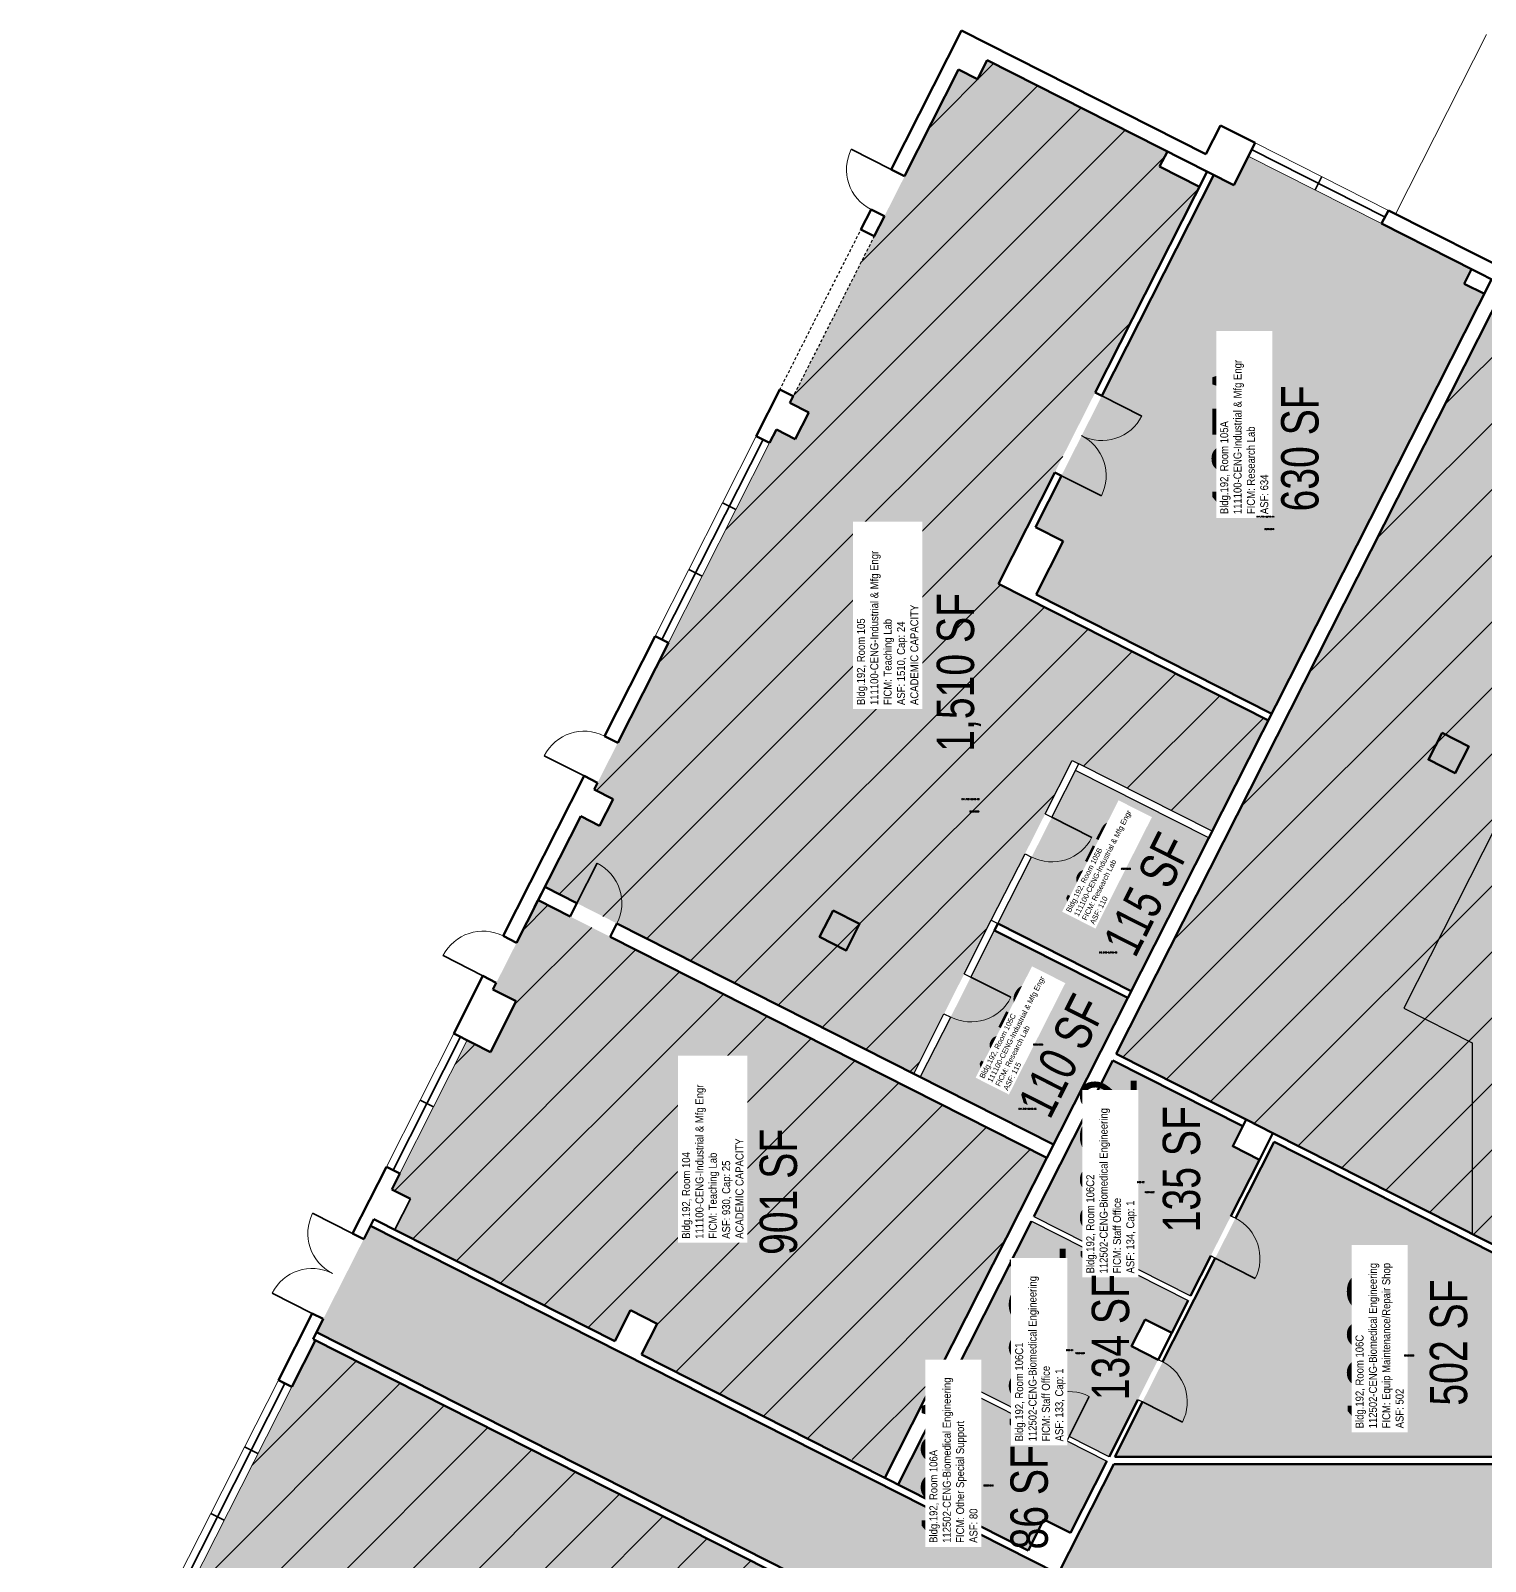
# Model space of a CAD drawing. Header units: inches. Extents: x -2539 to 2829, y -872 to 1370.
# Drawn here: x -2399 to -1231, y 141 to 1370 of the extents above; entities that cross this region are included whole.
import ezdxf
from ezdxf.enums import TextEntityAlignment as Align

# ---------------------------------------------------------------- set-up
doc = ezdxf.new("R2010")
doc.units = ezdxf.units.IN
doc.header["$LTSCALE"] = 10
doc.header["$MEASUREMENT"] = 0
doc.linetypes.add('DGN Style 2', pattern=[0.389297, 0.233578, -0.155719])
for name, color, linetype in [('A-DOOR', 2, 'CONTINUOUS'), ('A-FLOR', 3, 'CONTINUOUS'), ('A-GLAZ', 1, 'CONTINUOUS'), ('A-GLAZ-SILL', 2, 'CONTINUOUS'), ('A-IDEN-CNUM', 7, 'CONTINUOUS'), ('A-IDEN-RNUM', 7, 'CONTINUOUS'), ('A-IDEN-SNUM', 4, 'CONTINUOUS'), ('A-IDEN-VNUM', 4, 'CONTINUOUS'), ('A-WALL', 3, 'CONTINUOUS'), ('AREA-TEXT', 3, 'CONTINUOUS'), ('Rooms-Capacity', 4, 'CONTINUOUS'), ('Rooms-Category-Color', 7, 'CONTINUOUS'), ('Rooms-College-Color', 7, 'CONTINUOUS'), ('Rooms-Department-Color', 7, 'CONTINUOUS'), ('Rooms-Division-Color', 7, 'CONTINUOUS'), ('Rooms-Information', 7, 'CONTINUOUS')]:
    doc.layers.add(name, color=color, linetype=linetype)
doc.styles.add('AREA', font='arial.ttf', dxfattribs={"width": 0.75, "height": 12})
doc.styles.add('ROOMSNUMBER', font='TXT.SHX', dxfattribs={"height": 1})
doc.styles.add('ROOMVNUMBER', font='arial.ttf', dxfattribs={"width": 0.85, "height": 30})

msp = doc.modelspace()

# ---------------------------------------------------------------- hatches: boundary and pattern name
at = {"layer": 'Rooms-Capacity'}
h = msp.add_hatch(dxfattribs=at)
h.set_pattern_fill('ANSI31', color=256, scale=300, style=0)
h.paths.add_polyline_path([(-1562.8, 784.2), (-1450.4, 727.3), (-1405.3, 816.3), (-1622.1, 926.1), (-1460.7, 1244.9), (-1492.6, 1261.1), (-1486.4, 1273.3), (-1631.2, 1346.5), (-1638.8, 1331.4), (-1654, 1339), (-1789.5, 1071.4), (-1774.3, 1063.7), (-1785.2, 1042.3), (-1800.4, 1050), (-1946.7, 760.9), (-1931.5, 753.2), (-1942.4, 731.8), (-1957.5, 739.5), (-1986.3, 682.6), (-1690.1, 532.6)])
h = msp.add_hatch(dxfattribs=at)
h.set_pattern_fill('ANSI31', color=256, scale=300, style=0)
h.paths.add_polyline_path([(-961.6, 225), (-957.4, 233.2), (-978.9, 244), (-968, 265.4), (-946.6, 254.6), (-856, 433.5), (-877.4, 444.3), (-696.6, 801.6), (-746.7, 827), (-706.1, 907.3), (-840.2, 975.2), (-848.8, 958.3), (-870.8, 969.4), (-862.2, 986.4), (-1005.5, 1058.9), (-1014.1, 1042), (-1035.5, 1052.8), (-1026.9, 1069.8), (-1215.3, 1165.1), (-1527.4, 548.6), (-1061.3, 312.7), (-1061.3, 225)])
h = msp.add_hatch(dxfattribs=at)
h.set_pattern_fill('ANSI31', color=256, scale=300, style=0)
h.paths.add_polyline_path([(-2106.9, 407.4), (-2094.3, 432.1), (-2109.3, 439.7), (-2048.7, 559.5), (-2030, 550), (-2009.3, 590.8), (-2028, 600.3), (-2009, 637.8), (-1991.8, 671.9), (-1583.2, 465), (-1712.7, 209.2), (-1908.6, 307), (-1896.1, 331.8), (-1917.5, 342.6), (-1930.1, 317.9)])
h = msp.add_hatch(dxfattribs=at)
h.set_pattern_fill('ANSI31', color=256, scale=300, style=0)
h.paths.add_polyline_path([(-2170.6, 318.6), (-1673.7, 67), (-1839.1, -259.5), (-1673.1, -343.5), (-1733.7, -463.2), (-1771.2, -444.3), (-1786.5, -474.6), (-1819.1, -538.9), (-1852.9, -605.8), (-2250.8, -404.3), (-2242.3, -387.4), (-2261.9, -377.4), (-2203.6, -262.3), (-2198.2, -265.1), (-2188.8, -246.3), (-2113.8, -284.3), (-2111.1, -278.9), (-2399.3, -133), (-2300.4, 62.4), (-2285.2, 54.7), (-2265.2, 94.1), (-2280.4, 101.8)])
at = {"layer": 'Rooms-Category-Color', "true_color": 0xe3f498}
for points in [[(-1562.8, 784.2), (-1450.4, 727.3), (-1405.3, 816.3), (-1622.1, 926.1), (-1460.7, 1244.9), (-1492.6, 1261.1), (-1486.4, 1273.3), (-1631.2, 1346.5), (-1638.8, 1331.4), (-1654, 1339), (-1789.5, 1071.4), (-1774.3, 1063.7), (-1785.2, 1042.3), (-1800.4, 1050), (-1946.7, 760.9), (-1931.5, 753.2), (-1942.4, 731.8), (-1957.5, 739.5), (-1986.3, 682.6), (-1690.1, 532.6)], [(-1449.2, 1254.4), (-1433.1, 1246.3), (-1421.4, 1269.5), (-1242.1, 1178.7), (-1247.9, 1167.1), (-1231.8, 1158.9), (-1402.6, 821.7), (-1591.7, 917.5), (-1570.1, 960.3), (-1592.4, 971.6)], [(-1560.1, 776.2), (-1453.1, 722), (-1515.4, 598.9), (-1622.5, 653.1)], [(-2106.9, 407.4), (-2094.3, 432.1), (-2109.3, 439.7), (-2048.7, 559.5), (-2030, 550), (-2009.3, 590.8), (-2028, 600.3), (-2009, 637.8), (-1991.8, 671.9), (-1583.2, 465), (-1712.7, 209.2), (-1908.6, 307), (-1896.1, 331.8), (-1917.5, 342.6), (-1930.1, 317.9)], [(-1625.2, 647.7), (-1518.1, 593.5), (-1577.7, 475.7), (-1684.8, 529.9)], [(-2170.6, 318.6), (-1673.7, 67), (-1839.1, -259.5), (-1673.1, -343.5), (-1733.7, -463.2), (-1771.2, -444.3), (-1786.5, -474.6), (-1819.1, -538.9), (-1852.9, -605.8), (-2250.8, -404.3), (-2242.3, -387.4), (-2261.9, -377.4), (-2203.6, -262.3), (-2198.2, -265.1), (-2188.8, -246.3), (-2113.8, -284.3), (-2111.1, -278.9), (-2399.3, -133), (-2300.4, 62.4), (-2285.2, 54.7), (-2265.2, 94.1), (-2280.4, 101.8)], [(-1661, 284.7), (-1535, 221.5), (-1564, 163.8), (-1585.6, 174.6), (-1598.1, 149.8), (-1702.5, 202.7)]]:
    msp.add_hatch(color=61, dxfattribs=at).paths.add_polyline_path(points)
at = {"layer": 'Rooms-Category-Color', "true_color": 0xffff64}
msp.add_hatch(color=51, dxfattribs=at).paths.add_polyline_path([(-961.6, 225), (-957.4, 233.2), (-978.9, 244), (-968, 265.4), (-946.6, 254.6), (-856, 433.5), (-877.4, 444.3), (-696.6, 801.6), (-746.7, 827), (-706.1, 907.3), (-840.2, 975.2), (-848.8, 958.3), (-870.8, 969.4), (-862.2, 986.4), (-1005.5, 1058.9), (-1014.1, 1042), (-1035.5, 1052.8), (-1026.9, 1069.8), (-1215.3, 1165.1), (-1527.4, 548.6), (-1061.3, 312.7), (-1061.3, 225)])
at = {"layer": 'Rooms-Category-Color', "true_color": 0xadadad}
msp.add_hatch(color=253, dxfattribs=at).paths.add_polyline_path([(-2126.3, 410.5), (-2169.7, 324.9), (-1500.8, -13.8), (-1438.7, 109.1), (-1012.4, 109.1), (-1020.5, 93.1), (298.6, 184.4), (300.3, 159.4), (421.5, 167.9), (435.8, 194), (1164.2, 244.9), (1171.8, -164.7), (1119.9, -353.2), (1128.6, -354.3), (1230.8, -368.3), (1230.8, 249.6), (2221.4, 318.8), (2222, 309.9), (2323.7, 317), (2395.4, 325), (2449.3, 328.8), (2449.3, 468.7), (2389.3, 468.7), (2389.3, 414.7), (2363.3, 414.7), (2363.3, 432.7), (2149.3, 432.7), (2149.3, 414.7), (2125.3, 414.7), (2125.3, 432.7), (1911.3, 432.7), (1911.3, 414.7), (1887.3, 414.7), (1887.3, 432.7), (1673.3, 432.7), (1673.3, 414.7), (1649.3, 414.7), (1649.3, 432.7), (1435.3, 432.7), (1435.3, 414.7), (1411.3, 414.7), (1411.3, 432.7), (1150.3, 432.7), (1150.3, 414.7), (1126.3, 414.7), (1126.3, 432.7), (865.3, 432.7), (865.3, 414.7), (841.3, 414.7), (841.3, 432.7), (580.3, 432.7), (580.3, 414.7), (556.3, 414.7), (556.3, 432.7), (295.3, 432.7), (295.3, 414.7), (271.3, 414.7), (271.3, 433.5), (179.3, 433.5), (179.3, 414.7), (-356.7, 414.7), (-356.7, 645.6), (-227, 645.6), (-227, 749.7), (-356.7, 749.7), (-356.7, 757.7), (-338.7, 757.7), (-338.7, 816.7), (-356.7, 816.7), (-356.7, 840.7), (-484.6, 840.7), (-484.6, 551.7), (-484.6, 545.7), (-478.6, 545.7), (-478.6, 509.7), (-490.6, 509.7), (-490.6, 461.7), (-478.6, 461.7), (-478.6, 430.7), (-850.6, 430.7), (-957.9, 219), (-1529.5, 219), (-1574.1, 130.9)])
at = {"layer": 'Rooms-Category-Color', "true_color": 0xfa9ba3}
for points in [[(-1467.9, 354.1), (-1593.6, 417.8), (-1530.1, 543.3), (-1425.7, 490.4), (-1433.9, 474.4), (-1412.4, 463.5)], [(-1533.2, 225), (-1659, 288.7), (-1595.4, 414.2), (-1469.7, 350.5), (-1482.9, 324.4), (-1504.3, 335.2), (-1515.2, 313.8), (-1493.8, 302.9)]]:
    msp.add_hatch(color=241, dxfattribs=at).paths.add_polyline_path(points)
at = {"layer": 'Rooms-Category-Color', "true_color": 0xe3c5e1}
msp.add_hatch(color=254, dxfattribs=at).paths.add_polyline_path([(-1400.7, 477.8), (-1528.7, 225), (-1067.3, 225), (-1067.3, 309)])
at = {"layer": 'Rooms-College-Color', "true_color": 0x99d7b2}
for points in [[(-1562.8, 784.2), (-1450.4, 727.3), (-1405.3, 816.3), (-1622.1, 926.1), (-1460.7, 1244.9), (-1492.6, 1261.1), (-1486.4, 1273.3), (-1631.2, 1346.5), (-1638.8, 1331.4), (-1654, 1339), (-1789.5, 1071.4), (-1774.3, 1063.7), (-1785.2, 1042.3), (-1800.4, 1050), (-1946.7, 760.9), (-1931.5, 753.2), (-1942.4, 731.8), (-1957.5, 739.5), (-1986.3, 682.6), (-1690.1, 532.6)], [(-1449.2, 1254.4), (-1433.1, 1246.3), (-1421.4, 1269.5), (-1242.1, 1178.7), (-1247.9, 1167.1), (-1231.8, 1158.9), (-1402.6, 821.7), (-1591.7, 917.5), (-1570.1, 960.3), (-1592.4, 971.6)], [(-1560.1, 776.2), (-1453.1, 722), (-1515.4, 598.9), (-1622.5, 653.1)], [(-2106.9, 407.4), (-2094.3, 432.1), (-2109.3, 439.7), (-2048.7, 559.5), (-2030, 550), (-2009.3, 590.8), (-2028, 600.3), (-2009, 637.8), (-1991.8, 671.9), (-1583.2, 465), (-1712.7, 209.2), (-1908.6, 307), (-1896.1, 331.8), (-1917.5, 342.6), (-1930.1, 317.9)], [(-1625.2, 647.7), (-1518.1, 593.5), (-1577.7, 475.7), (-1684.8, 529.9)], [(-1467.9, 354.1), (-1593.6, 417.8), (-1530.1, 543.3), (-1425.7, 490.4), (-1433.9, 474.4), (-1412.4, 463.5)], [(-1400.7, 477.8), (-1528.7, 225), (-1067.3, 225), (-1067.3, 309)], [(-1533.2, 225), (-1659, 288.7), (-1595.4, 414.2), (-1469.7, 350.5), (-1482.9, 324.4), (-1504.3, 335.2), (-1515.2, 313.8), (-1493.8, 302.9)], [(-2170.6, 318.6), (-1673.7, 67), (-1839.1, -259.5), (-1673.1, -343.5), (-1733.7, -463.2), (-1771.2, -444.3), (-1786.5, -474.6), (-1819.1, -538.9), (-1852.9, -605.8), (-2250.8, -404.3), (-2242.3, -387.4), (-2261.9, -377.4), (-2203.6, -262.3), (-2198.2, -265.1), (-2188.8, -246.3), (-2113.8, -284.3), (-2111.1, -278.9), (-2399.3, -133), (-2300.4, 62.4), (-2285.2, 54.7), (-2265.2, 94.1), (-2280.4, 101.8)], [(-1661, 284.7), (-1535, 221.5), (-1564, 163.8), (-1585.6, 174.6), (-1598.1, 149.8), (-1702.5, 202.7)]]:
    msp.add_hatch(color=253, dxfattribs=at).paths.add_polyline_path(points)
at = {"layer": 'Rooms-College-Color', "true_color": 0xffff64}
msp.add_hatch(color=51, dxfattribs=at).paths.add_polyline_path([(-961.6, 225), (-957.4, 233.2), (-978.9, 244), (-968, 265.4), (-946.6, 254.6), (-856, 433.5), (-877.4, 444.3), (-696.6, 801.6), (-746.7, 827), (-706.1, 907.3), (-840.2, 975.2), (-848.8, 958.3), (-870.8, 969.4), (-862.2, 986.4), (-1005.5, 1058.9), (-1014.1, 1042), (-1035.5, 1052.8), (-1026.9, 1069.8), (-1215.3, 1165.1), (-1527.4, 548.6), (-1061.3, 312.7), (-1061.3, 225)])
at = {"layer": 'Rooms-College-Color', "true_color": 0xadadad}
msp.add_hatch(color=253, dxfattribs=at).paths.add_polyline_path([(-2126.3, 410.5), (-2169.7, 324.9), (-1500.8, -13.8), (-1438.7, 109.1), (-1012.4, 109.1), (-1020.5, 93.1), (298.6, 184.4), (300.3, 159.4), (421.5, 167.9), (435.8, 194), (1164.2, 244.9), (1171.8, -164.7), (1119.9, -353.2), (1128.6, -354.3), (1230.8, -368.3), (1230.8, 249.6), (2221.4, 318.8), (2222, 309.9), (2323.7, 317), (2395.4, 325), (2449.3, 328.8), (2449.3, 468.7), (2389.3, 468.7), (2389.3, 414.7), (2363.3, 414.7), (2363.3, 432.7), (2149.3, 432.7), (2149.3, 414.7), (2125.3, 414.7), (2125.3, 432.7), (1911.3, 432.7), (1911.3, 414.7), (1887.3, 414.7), (1887.3, 432.7), (1673.3, 432.7), (1673.3, 414.7), (1649.3, 414.7), (1649.3, 432.7), (1435.3, 432.7), (1435.3, 414.7), (1411.3, 414.7), (1411.3, 432.7), (1150.3, 432.7), (1150.3, 414.7), (1126.3, 414.7), (1126.3, 432.7), (865.3, 432.7), (865.3, 414.7), (841.3, 414.7), (841.3, 432.7), (580.3, 432.7), (580.3, 414.7), (556.3, 414.7), (556.3, 432.7), (295.3, 432.7), (295.3, 414.7), (271.3, 414.7), (271.3, 433.5), (179.3, 433.5), (179.3, 414.7), (-356.7, 414.7), (-356.7, 645.6), (-227, 645.6), (-227, 749.7), (-356.7, 749.7), (-356.7, 757.7), (-338.7, 757.7), (-338.7, 816.7), (-356.7, 816.7), (-356.7, 840.7), (-484.6, 840.7), (-484.6, 551.7), (-484.6, 545.7), (-478.6, 545.7), (-478.6, 509.7), (-490.6, 509.7), (-490.6, 461.7), (-478.6, 461.7), (-478.6, 430.7), (-850.6, 430.7), (-957.9, 219), (-1529.5, 219), (-1574.1, 130.9)])
at = {"layer": 'Rooms-Department-Color', "true_color": 0x99d7b2}
for points in [[(-1562.8, 784.2), (-1450.4, 727.3), (-1405.3, 816.3), (-1622.1, 926.1), (-1460.7, 1244.9), (-1492.6, 1261.1), (-1486.4, 1273.3), (-1631.2, 1346.5), (-1638.8, 1331.4), (-1654, 1339), (-1789.5, 1071.4), (-1774.3, 1063.7), (-1785.2, 1042.3), (-1800.4, 1050), (-1946.7, 760.9), (-1931.5, 753.2), (-1942.4, 731.8), (-1957.5, 739.5), (-1986.3, 682.6), (-1690.1, 532.6)], [(-1449.2, 1254.4), (-1433.1, 1246.3), (-1421.4, 1269.5), (-1242.1, 1178.7), (-1247.9, 1167.1), (-1231.8, 1158.9), (-1402.6, 821.7), (-1591.7, 917.5), (-1570.1, 960.3), (-1592.4, 971.6)], [(-1560.1, 776.2), (-1453.1, 722), (-1515.4, 598.9), (-1622.5, 653.1)], [(-2106.9, 407.4), (-2094.3, 432.1), (-2109.3, 439.7), (-2048.7, 559.5), (-2030, 550), (-2009.3, 590.8), (-2028, 600.3), (-2009, 637.8), (-1991.8, 671.9), (-1583.2, 465), (-1712.7, 209.2), (-1908.6, 307), (-1896.1, 331.8), (-1917.5, 342.6), (-1930.1, 317.9)], [(-1625.2, 647.7), (-1518.1, 593.5), (-1577.7, 475.7), (-1684.8, 529.9)], [(-1467.9, 354.1), (-1593.6, 417.8), (-1530.1, 543.3), (-1425.7, 490.4), (-1433.9, 474.4), (-1412.4, 463.5)], [(-1400.7, 477.8), (-1528.7, 225), (-1067.3, 225), (-1067.3, 309)], [(-1533.2, 225), (-1659, 288.7), (-1595.4, 414.2), (-1469.7, 350.5), (-1482.9, 324.4), (-1504.3, 335.2), (-1515.2, 313.8), (-1493.8, 302.9)], [(-2170.6, 318.6), (-1673.7, 67), (-1839.1, -259.5), (-1673.1, -343.5), (-1733.7, -463.2), (-1771.2, -444.3), (-1786.5, -474.6), (-1819.1, -538.9), (-1852.9, -605.8), (-2250.8, -404.3), (-2242.3, -387.4), (-2261.9, -377.4), (-2203.6, -262.3), (-2198.2, -265.1), (-2188.8, -246.3), (-2113.8, -284.3), (-2111.1, -278.9), (-2399.3, -133), (-2300.4, 62.4), (-2285.2, 54.7), (-2265.2, 94.1), (-2280.4, 101.8)], [(-1661, 284.7), (-1535, 221.5), (-1564, 163.8), (-1585.6, 174.6), (-1598.1, 149.8), (-1702.5, 202.7)]]:
    msp.add_hatch(color=253, dxfattribs=at).paths.add_polyline_path(points)
at = {"layer": 'Rooms-Department-Color', "true_color": 0x003fff}
msp.add_hatch(color=160, dxfattribs=at).paths.add_polyline_path([(-961.6, 225), (-957.4, 233.2), (-978.9, 244), (-968, 265.4), (-946.6, 254.6), (-856, 433.5), (-877.4, 444.3), (-696.6, 801.6), (-746.7, 827), (-706.1, 907.3), (-840.2, 975.2), (-848.8, 958.3), (-870.8, 969.4), (-862.2, 986.4), (-1005.5, 1058.9), (-1014.1, 1042), (-1035.5, 1052.8), (-1026.9, 1069.8), (-1215.3, 1165.1), (-1527.4, 548.6), (-1061.3, 312.7), (-1061.3, 225)])
at = {"layer": 'Rooms-Department-Color', "true_color": 0xacacac}
msp.add_hatch(color=253, dxfattribs=at).paths.add_polyline_path([(-2126.3, 410.5), (-2169.7, 324.9), (-1500.8, -13.8), (-1438.7, 109.1), (-1012.4, 109.1), (-1020.5, 93.1), (298.6, 184.4), (300.3, 159.4), (421.5, 167.9), (435.8, 194), (1164.2, 244.9), (1171.8, -164.7), (1119.9, -353.2), (1128.6, -354.3), (1230.8, -368.3), (1230.8, 249.6), (2221.4, 318.8), (2222, 309.9), (2323.7, 317), (2395.4, 325), (2449.3, 328.8), (2449.3, 468.7), (2389.3, 468.7), (2389.3, 414.7), (2363.3, 414.7), (2363.3, 432.7), (2149.3, 432.7), (2149.3, 414.7), (2125.3, 414.7), (2125.3, 432.7), (1911.3, 432.7), (1911.3, 414.7), (1887.3, 414.7), (1887.3, 432.7), (1673.3, 432.7), (1673.3, 414.7), (1649.3, 414.7), (1649.3, 432.7), (1435.3, 432.7), (1435.3, 414.7), (1411.3, 414.7), (1411.3, 432.7), (1150.3, 432.7), (1150.3, 414.7), (1126.3, 414.7), (1126.3, 432.7), (865.3, 432.7), (865.3, 414.7), (841.3, 414.7), (841.3, 432.7), (580.3, 432.7), (580.3, 414.7), (556.3, 414.7), (556.3, 432.7), (295.3, 432.7), (295.3, 414.7), (271.3, 414.7), (271.3, 433.5), (179.3, 433.5), (179.3, 414.7), (-356.7, 414.7), (-356.7, 645.6), (-227, 645.6), (-227, 749.7), (-356.7, 749.7), (-356.7, 757.7), (-338.7, 757.7), (-338.7, 816.7), (-356.7, 816.7), (-356.7, 840.7), (-484.6, 840.7), (-484.6, 551.7), (-484.6, 545.7), (-478.6, 545.7), (-478.6, 509.7), (-490.6, 509.7), (-490.6, 461.7), (-478.6, 461.7), (-478.6, 430.7), (-850.6, 430.7), (-957.9, 219), (-1529.5, 219), (-1574.1, 130.9)])
at = {"layer": 'Rooms-Division-Color', "true_color": 0x99d7b2}
for points in [[(-1562.8, 784.2), (-1450.4, 727.3), (-1405.3, 816.3), (-1622.1, 926.1), (-1460.7, 1244.9), (-1492.6, 1261.1), (-1486.4, 1273.3), (-1631.2, 1346.5), (-1638.8, 1331.4), (-1654, 1339), (-1789.5, 1071.4), (-1774.3, 1063.7), (-1785.2, 1042.3), (-1800.4, 1050), (-1946.7, 760.9), (-1931.5, 753.2), (-1942.4, 731.8), (-1957.5, 739.5), (-1986.3, 682.6), (-1690.1, 532.6)], [(-1449.2, 1254.4), (-1433.1, 1246.3), (-1421.4, 1269.5), (-1242.1, 1178.7), (-1247.9, 1167.1), (-1231.8, 1158.9), (-1402.6, 821.7), (-1591.7, 917.5), (-1570.1, 960.3), (-1592.4, 971.6)], [(-1560.1, 776.2), (-1453.1, 722), (-1515.4, 598.9), (-1622.5, 653.1)], [(-2106.9, 407.4), (-2094.3, 432.1), (-2109.3, 439.7), (-2048.7, 559.5), (-2030, 550), (-2009.3, 590.8), (-2028, 600.3), (-2009, 637.8), (-1991.8, 671.9), (-1583.2, 465), (-1712.7, 209.2), (-1908.6, 307), (-1896.1, 331.8), (-1917.5, 342.6), (-1930.1, 317.9)], [(-1625.2, 647.7), (-1518.1, 593.5), (-1577.7, 475.7), (-1684.8, 529.9)], [(-1467.9, 354.1), (-1593.6, 417.8), (-1530.1, 543.3), (-1425.7, 490.4), (-1433.9, 474.4), (-1412.4, 463.5)], [(-1400.7, 477.8), (-1528.7, 225), (-1067.3, 225), (-1067.3, 309)], [(-1533.2, 225), (-1659, 288.7), (-1595.4, 414.2), (-1469.7, 350.5), (-1482.9, 324.4), (-1504.3, 335.2), (-1515.2, 313.8), (-1493.8, 302.9)], [(-2170.6, 318.6), (-1673.7, 67), (-1839.1, -259.5), (-1673.1, -343.5), (-1733.7, -463.2), (-1771.2, -444.3), (-1786.5, -474.6), (-1819.1, -538.9), (-1852.9, -605.8), (-2250.8, -404.3), (-2242.3, -387.4), (-2261.9, -377.4), (-2203.6, -262.3), (-2198.2, -265.1), (-2188.8, -246.3), (-2113.8, -284.3), (-2111.1, -278.9), (-2399.3, -133), (-2300.4, 62.4), (-2285.2, 54.7), (-2265.2, 94.1), (-2280.4, 101.8)], [(-1661, 284.7), (-1535, 221.5), (-1564, 163.8), (-1585.6, 174.6), (-1598.1, 149.8), (-1702.5, 202.7)]]:
    msp.add_hatch(color=253, dxfattribs=at).paths.add_polyline_path(points)
at = {"layer": 'Rooms-Division-Color', "true_color": 0x003fff}
msp.add_hatch(color=160, dxfattribs=at).paths.add_polyline_path([(-961.6, 225), (-957.4, 233.2), (-978.9, 244), (-968, 265.4), (-946.6, 254.6), (-856, 433.5), (-877.4, 444.3), (-696.6, 801.6), (-746.7, 827), (-706.1, 907.3), (-840.2, 975.2), (-848.8, 958.3), (-870.8, 969.4), (-862.2, 986.4), (-1005.5, 1058.9), (-1014.1, 1042), (-1035.5, 1052.8), (-1026.9, 1069.8), (-1215.3, 1165.1), (-1527.4, 548.6), (-1061.3, 312.7), (-1061.3, 225)])
at = {"layer": 'Rooms-Division-Color', "true_color": 0xadadad}
msp.add_hatch(color=253, dxfattribs=at).paths.add_polyline_path([(-2126.3, 410.5), (-2169.7, 324.9), (-1500.8, -13.8), (-1438.7, 109.1), (-1012.4, 109.1), (-1020.5, 93.1), (298.6, 184.4), (300.3, 159.4), (421.5, 167.9), (435.8, 194), (1164.2, 244.9), (1171.8, -164.7), (1119.9, -353.2), (1128.6, -354.3), (1230.8, -368.3), (1230.8, 249.6), (2221.4, 318.8), (2222, 309.9), (2323.7, 317), (2395.4, 325), (2449.3, 328.8), (2449.3, 468.7), (2389.3, 468.7), (2389.3, 414.7), (2363.3, 414.7), (2363.3, 432.7), (2149.3, 432.7), (2149.3, 414.7), (2125.3, 414.7), (2125.3, 432.7), (1911.3, 432.7), (1911.3, 414.7), (1887.3, 414.7), (1887.3, 432.7), (1673.3, 432.7), (1673.3, 414.7), (1649.3, 414.7), (1649.3, 432.7), (1435.3, 432.7), (1435.3, 414.7), (1411.3, 414.7), (1411.3, 432.7), (1150.3, 432.7), (1150.3, 414.7), (1126.3, 414.7), (1126.3, 432.7), (865.3, 432.7), (865.3, 414.7), (841.3, 414.7), (841.3, 432.7), (580.3, 432.7), (580.3, 414.7), (556.3, 414.7), (556.3, 432.7), (295.3, 432.7), (295.3, 414.7), (271.3, 414.7), (271.3, 433.5), (179.3, 433.5), (179.3, 414.7), (-356.7, 414.7), (-356.7, 645.6), (-227, 645.6), (-227, 749.7), (-356.7, 749.7), (-356.7, 757.7), (-338.7, 757.7), (-338.7, 816.7), (-356.7, 816.7), (-356.7, 840.7), (-484.6, 840.7), (-484.6, 551.7), (-484.6, 545.7), (-478.6, 545.7), (-478.6, 509.7), (-490.6, 509.7), (-490.6, 461.7), (-478.6, 461.7), (-478.6, 430.7), (-850.6, 430.7), (-957.9, 219), (-1529.5, 219), (-1574.1, 130.9)])

# ---------------------------------------------------------------- linework, layer by layer
at = {"layer": 'A-DOOR', "linetype": 'Continuous', "lineweight": 35, "extrusion": (0, 0, -1)}
msp.add_line((-1708.1, 1258.8), (-1740.2, 1275.1), dxfattribs=at)
at = {"layer": 'A-DOOR', "linetype": 'Continuous', "lineweight": 35, "extrusion": (1.01413e-20, 3.32404e-21, -1)}
for p, q in [((-1539, 1077.1), (-1506.8, 1060.8)), ((-1579.1, 738.7), (-1547, 722.4)), ((-1644.1, 610.2), (-1612, 594))]:
    msp.add_line(p, q, dxfattribs=at)
at = {"layer": 'A-DOOR', "linetype": 'Continuous', "lineweight": 35}
for p, q in [((-1571.5, 1012.9), (-1539.3, 996.8)), ((-1960.5, 669.5), (-1944.2, 701.6)), ((-2036, 611.1), (-2068.1, 627.4)), ((-2140.7, 404.3), (-2172.8, 420.6)), ((-1448, 384.4), (-1415.9, 368.1)), ((-2173.2, 340.1), (-2205.3, 356.3)), ((-1565.3, 241.3), (-1549.1, 273.4)), ((-1506.4, 269), (-1474.3, 252.8))]:
    msp.add_line(p, q, dxfattribs=at)
at = {"layer": 'A-DOOR', "linetype": 'Continuous', "lineweight": 35, "extrusion": (-9.10173e-37, -1.24165e-37, -1)}
msp.add_line((-1954.7, 771.7), (-1986.8, 787.9), dxfattribs=at)
at = {"layer": 'A-DOOR', "linetype": 'Continuous', "lineweight": 18, "extrusion": (0, 0, -1)}
for centre, start, end in [((1708.1, 1258.8), 296.8522, 26.8522), ((2140.7, 404.3), 296.8522, 26.8522), ((1448, 384.4), 116.8522, 206.8522), ((1506.4, 269), 116.8522, 206.8522), ((1565.3, 241.3), 26.7228, 116.7228)]:
    msp.add_arc(centre, 36, start, end, dxfattribs=at)
at = {"layer": 'A-DOOR', "linetype": 'Continuous', "lineweight": 18}
for centre, start, end in [((-1539, 1077.1), 243.1478, 333.1478), ((-1954.7, 771.7), 63.1478, 153.1478), ((-1579.1, 738.7), 243.1478, 333.1478), ((-1960.5, 669.5), 333.1478, 63.1478), ((-2036, 611.1), 63.1478, 153.1478), ((-1644.1, 610.2), 243.1478, 333.1478), ((-2173.2, 340.1), 63.1478, 153.1478)]:
    msp.add_arc(centre, 36, start, end, dxfattribs=at)
at = {"layer": 'A-DOOR', "linetype": 'Continuous', "lineweight": 18, "extrusion": (3.38721e-21, -1.01203e-20, -1)}
msp.add_arc((1571.5, 1012.9), 36, 116.4949, 206.4949, dxfattribs=at)
at = {"layer": 'A-DOOR', "linetype": 'DGN Style 2', "lineweight": 25}
msp.add_3dface([(-1732.5, 1210.6), (-1721.8, 1205.2), (-1786.8, 1076.7), (-1797.5, 1082.2)], dxfattribs=at)
at = {"layer": 'A-FLOR', "linetype": 'Continuous', "lineweight": 18}
msp.add_line((-1303.1, 1223), (-1230.1, 1367.1), dxfattribs=at)
at = {"layer": 'A-FLOR'}
msp.add_lwpolyline([(-921.4, 1015.8), (-1062, 912.8), (-1116.6, 940.5), (-1296.4, 585.3), (-1241.6, 557.5), (-1241.6, 404.4)], dxfattribs=at)
at = {"layer": 'A-GLAZ', "linetype": 'Continuous', "lineweight": 18}
for p, q in [((-1416, 1280.2), (-1308.9, 1226)), ((-1421.4, 1269.5), (-1314.3, 1215.3)), ((-1816.5, 1044.7), (-1897.8, 884.1)), ((-1805.8, 1039.3), (-1887.1, 878.7)), ((-2059.4, 564.9), (-2113.6, 457.8)), ((-2048.7, 559.5), (-2102.9, 452.4)), ((-2200.3, 286.5), (-2281.6, 126)), ((-2189.6, 281.1), (-2270.9, 120.5))]:
    msp.add_line(p, q, dxfattribs=at)
at = {"layer": 'A-GLAZ', "linetype": 'Continuous', "lineweight": 35}
for p, q in [((-1362.4, 1253.1), (-1367.8, 1242.4)), ((-1832.9, 985.7), (-1843.6, 991.2)), ((-1860, 932.2), (-1870.7, 937.6)), ((-1887.1, 878.7), (-1897.8, 884.1)), ((-2075.8, 506), (-2086.5, 511.4)), ((-2075.8, 506), (-2086.5, 511.4)), ((-2216.7, 227.6), (-2227.4, 233)), ((-2243.8, 174.1), (-2254.5, 179.5))]:
    msp.add_line(p, q, dxfattribs=at)
at = {"layer": 'A-GLAZ-SILL', "linetype": 'Continuous', "lineweight": 35}
for p, q in [((-1418.7, 1274.8), (-1311.6, 1220.6)), ((-1811.1, 1042), (-1892.4, 881.4)), ((-2054, 562.2), (-2108.2, 455.1)), ((-2195, 283.8), (-2276.3, 123.2))]:
    msp.add_line(p, q, dxfattribs=at)
at = {"layer": 'A-WALL', "linetype": 'Continuous', "lineweight": 50}
for p, q in [((-1651.6, 1370.3), (-1708.1, 1258.8)), ((-1651.6, 1370.3), (-1455.4, 1271)), ((-1631.2, 1346.5), (-1638.8, 1331.4)), ((-1631.2, 1346.5), (-1433.1, 1246.3)), ((-1654, 1339), (-1697.4, 1253.4)), ((-1638.8, 1331.4), (-1654, 1339)), ((-1443.6, 1294.2), (-1455.4, 1271)), ((-1443.6, 1294.2), (-1416, 1280.2)), ((-1433.1, 1246.3), (-1416, 1280.2)), ((-1492.6, 1261.1), (-1486.4, 1273.3)), ((-1697.4, 1253.4), (-1708.1, 1258.8)), ((-1544.3, 1079.8), (-1454.5, 1257.1)), ((-1539, 1077.1), (-1449.2, 1254.4)), ((-1492.6, 1261.1), (-1460.7, 1244.9)), ((-1724.3, 1226.7), (-1732.5, 1210.6)), ((-1713.6, 1221.3), (-1724.3, 1226.7)), ((-1713.6, 1221.3), (-1721.8, 1205.2)), ((-1308.9, 1226), (-1314.3, 1215.3)), ((-1308.9, 1226), (-963.8, 1051.3)), ((-1721.8, 1205.2), (-1732.5, 1210.6)), ((-1314.3, 1215.3), (-1026.9, 1069.8)), ((-1226, 1170.5), (-1583.2, 465)), ((-1242.1, 1178.7), (-1247.9, 1167.1)), ((-1215.3, 1165.1), (-1527.4, 548.6)), ((-1247.9, 1167.1), (-1231.8, 1158.9)), ((-1797.5, 1082.2), (-1816.5, 1044.7)), ((-1797.5, 1082.2), (-1786.8, 1076.7)), ((-1786.8, 1076.7), (-1789.5, 1071.4)), ((-1789.5, 1071.4), (-1774.3, 1063.7)), ((-1544.3, 1079.8), (-1539, 1077.1)), ((-1774.3, 1063.7), (-1785.2, 1042.3)), ((-1800.4, 1050), (-1805.8, 1039.3)), ((-1785.2, 1042.3), (-1800.4, 1050)), ((-1805.8, 1039.3), (-1816.5, 1044.7)), ((-1622.1, 926.1), (-1576.8, 1015.5)), ((-1592.4, 971.6), (-1571.5, 1012.8)), ((-1576.8, 1015.5), (-1571.5, 1012.8)), ((-1592.4, 971.6), (-1570.1, 960.3)), ((-1591.7, 917.5), (-1570.1, 960.3)), ((-1622.1, 926.1), (-1405.3, 816.3)), ((-1591.7, 917.5), (-1402.6, 821.7)), ((-1897.8, 884.1), (-1938.4, 803.8)), ((-1887.1, 878.7), (-1927.7, 798.4)), ((-1887.1, 878.7), (-1897.8, 884.1)), ((-1938.4, 803.8), (-1927.7, 798.4)), ((-1954.7, 771.7), (-2019.7, 643.2)), ((-1954.7, 771.7), (-1944, 766.3)), ((-1944, 766.3), (-1946.7, 760.9)), ((-1946.7, 760.9), (-1931.5, 753.2)), ((-1931.5, 753.2), (-1942.4, 731.8)), ((-1957.5, 739.5), (-2009, 637.8)), ((-1957.5, 739.5), (-1942.4, 731.8)), ((-1989.1, 677.2), (-1994.5, 666.5)), ((-1986.3, 682.6), (-1960.5, 669.5)), ((-1991.8, 671.9), (-1965.9, 658.8)), ((-1960.5, 669.5), (-1965.9, 658.8)), ((-1933.8, 642.5), (-1928.4, 653.2)), ((-1928.4, 653.2), (-1577.7, 475.7)), ((-1622.5, 653.1), (-1625.2, 647.7)), ((-2019.7, 643.2), (-2009, 637.8)), ((-1933.8, 642.5), (-1583.2, 465)), ((-2036, 611.1), (-2059.4, 564.9)), ((-2036, 611.1), (-2025.3, 605.7)), ((-2025.3, 605.7), (-2028, 600.3)), ((-2009.3, 590.8), (-2030, 550)), ((-2028, 600.3), (-2009.3, 590.8)), ((-1515.4, 598.9), (-1518.1, 593.5)), ((-2030, 550), (-2059.4, 564.9)), ((-1530.1, 543.3), (-1593.6, 417.8)), ((-1530.1, 543.3), (-1425.7, 490.4)), ((-1527.4, 548.6), (-1423, 495.8)), ((-1400.7, 477.8), (-1431.8, 416.5)), ((-2113.6, 457.8), (-2140.7, 404.3)), ((-2102.9, 452.4), (-2113.6, 457.8)), ((-1583.2, 465), (-1713.2, 208.1)), ((-1412.4, 463.5), (-1435.3, 418.3)), ((-2102.9, 452.4), (-2109.3, 439.7)), ((-2109.3, 439.7), (-2094.3, 432.1)), ((-2123.6, 415.9), (-2131.8, 399.8)), ((-1744.8, 217.4), (-2126.3, 410.5)), ((-1930.1, 317.9), (-2123.6, 415.9)), ((-1595.4, 414.2), (-1659, 288.7)), ((-2140.7, 404.3), (-2131.8, 399.8)), ((-1448, 384.4), (-1490.2, 301.1)), ((-1451.6, 386.2), (-1467.9, 354.1)), ((-1469.7, 350.5), (-1482.9, 324.4)), ((-2173.2, 340.1), (-2200.3, 286.5)), ((-2173.2, 340.1), (-2164.3, 335.6)), ((-2164.3, 335.6), (-2172.4, 319.5)), ((-1930.1, 317.9), (-1917.5, 342.6)), ((-1917.5, 342.6), (-1896.1, 331.8)), ((-1494.4, -17.1), (-2169.7, 324.9)), ((-1896.1, 331.8), (-1908.6, 307)), ((-2170.6, 318.6), (-2189.6, 281.1)), ((-1497.1, -22.4), (-2172.4, 319.5)), ((-1598.2, 149.8), (-1908.6, 307)), ((-2189.6, 281.1), (-2200.3, 286.5)), ((-2200.3, 286.5), (-2195, 283.8)), ((-1661, 284.7), (-1702.5, 202.7)), ((-1510, 270.8), (-1533.2, 225)), ((-1506.4, 269), (-1528.7, 225)), ((-1535, 221.5), (-1564.2, 163.8)), ((-1528.7, 225), (-1110, 225)), ((-1574.1, 130.9), (-1744.8, 217.4)), ((-1529.5, 219), (-1574.1, 130.9)), ((-1529.5, 219), (-1110, 219)), ((-1598.2, 149.8), (-1585.6, 174.6)), ((-1585.6, 174.6), (-1564.2, 163.8))]:
    msp.add_line(p, q, dxfattribs=at)
at = {"layer": 'A-WALL', "linetype": 'DGN Style 2', "lineweight": 18}
msp.add_line((-1276.7, 784.9), (-1265.8, 806.3), dxfattribs=at)
at = {"layer": 'A-WALL', "linetype": 'Continuous'}
for p, q in [((-1584.4, 741.4), (-1562.8, 784.2)), ((-1579.1, 738.7), (-1557.4, 781.5)), ((-1562.8, 784.2), (-1557.4, 781.5)), ((-1560.1, 776.2), (-1557.4, 781.5)), ((-1453.1, 722), (-1560.1, 776.2)), ((-1450.4, 727.3), (-1557.4, 781.5)), ((-1584.4, 741.4), (-1579.1, 738.7)), ((-1453.1, 722), (-1450.4, 727.3)), ((-1627.8, 655.8), (-1600.7, 709.3)), ((-1622.5, 653.1), (-1595.4, 706.6)), ((-1600.7, 709.3), (-1595.4, 706.6)), ((-1649.5, 612.9), (-1627.8, 655.8)), ((-1644.1, 610.2), (-1622.5, 653.1)), ((-1627.8, 655.8), (-1622.5, 653.1)), ((-1627.8, 655.8), (-1622.5, 653.1)), ((-1649.5, 612.9), (-1644.1, 610.2)), ((-1690.1, 532.6), (-1665.8, 580.8)), ((-1684.8, 529.9), (-1660.4, 578.1)), ((-1665.8, 580.8), (-1660.4, 578.1)), ((-1690.1, 532.6), (-1684.8, 529.9))]:
    msp.add_line(p, q, dxfattribs=at)
at = {"layer": 'A-WALL', "linetype": 'Continuous', "lineweight": 18}
msp.add_line((-1712.7, 209.2), (-1583.2, 465), dxfattribs=at)
at = {"layer": 'A-WALL', "linetype": 'Continuous', "lineweight": 35}
msp.add_line((-2106.9, 407.4), (-2094.3, 432.1), dxfattribs=at)
at = {"layer": 'A-WALL'}
for p, q in [((-1431.8, 416.5), (-1435.3, 418.3)), ((-1595.4, 414.2), (-1469.7, 350.5)), ((-1593.6, 417.8), (-1467.9, 354.1)), ((-1448, 384.4), (-1451.6, 386.2)), ((-1490.2, 301.1), (-1493.8, 302.9)), ((-1599.5, 253.5), (-1661, 284.7)), ((-1597.5, 257.5), (-1659, 288.7)), ((-1506.4, 269), (-1510, 270.8)), ((-1597.5, 257.5), (-1599.5, 253.5)), ((-1565.3, 241.3), (-1567.1, 237.7)), ((-1567.1, 237.7), (-1535, 221.5)), ((-1533.2, 225), (-1565.3, 241.3))]:
    msp.add_line(p, q, dxfattribs=at)
at = {"layer": 'A-WALL', "linetype": 'Continuous', "lineweight": 50, "flags": 128}
for points in [[(-1515.4, 598.9), (-1622.5, 653.1)], [(-1518.1, 593.5), (-1625.2, 647.7)]]:
    msp.add_lwpolyline(points, dxfattribs=at)
at = {"layer": 'A-WALL', "linetype": 'Continuous', "lineweight": 50}
for points in [[(-1401.6, 484.9), (-1061.3, 312.7), (-1061.3, 219), (-1073.5, 219)], [(-1400.7, 477.8), (-1067.3, 309), (-1067.3, 225), (-1073.5, 225)]]:
    msp.add_lwpolyline(points, dxfattribs=at)
for points in [[(-1265.8, 806.3), (-1244.4, 795.4), (-1255.3, 774), (-1276.7, 784.9)], [(-1754.9, 663.8), (-1733.5, 653), (-1744.3, 631.6), (-1765.7, 642.4)], [(-1423, 495.8), (-1401.6, 484.9), (-1412.4, 463.5), (-1433.9, 474.4)], [(-1504.3, 335.2), (-1482.9, 324.4), (-1493.8, 302.9), (-1515.2, 313.8)]]:
    msp.add_3dface(points, dxfattribs=at)

# ---------------------------------------------------------------- texts
at = {"layer": 'A-IDEN-CNUM', "style": 'ROOMSNUMBER', "width": 0.85}
for s, p in [('CAD #192-0_0105-0A', (-1414.7, 979.5)), ('CAD #192-0_0105-00', (-1651.6, 752.6)), ('CAD #192-0_0105-0B', (-1541.1, 629.5)), ('CAD #192-0_0105-0C', (-1605.8, 503.9)), ('CAD #192-0_0104-00', (-1840, 414.4))]:
    msp.add_text(s, height=1, rotation=360, dxfattribs=at).set_placement(p)
at = {"layer": 'A-IDEN-RNUM', "style": 'ROOMSNUMBER', "width": 0.85}
for s, p in [('0105-A0', (-1408.3, 969.5)), ('0105-00', (-1645.2, 742.7)), ('0105-B0', (-1523.5, 696.7)), ('0105-C0', (-1594.1, 555.5)), ('0106-C2', (-1510.6, 445)), ('0104-00', (-1833.6, 404.5)), ('0106-C1', (-1567.6, 310.1)), ('0106-C0', (-1296.1, 305.8)), ('0106-A0', (-1633.8, 201.4))]:
    msp.add_text(s, height=1, rotation=360, dxfattribs=at).set_placement(p)
at = {"layer": 'A-IDEN-SNUM', "style": 'ROOMSNUMBER', "width": 0.85}
for s, p in [('19200105A0', (-1408.3, 969.5)), ('1920010500', (-1645.2, 742.7)), ('19200105B0', (-1523.5, 696.7)), ('19200105C0', (-1594.1, 555.5)), ('19200106C2', (-1504.6, 436.9)), ('1920010400', (-1833.6, 404.5)), ('19200106C1', (-1560.4, 307.6)), ('19200106C0', (-1296.1, 305.8)), ('19200106A0', (-1633.8, 201.4))]:
    msp.add_text(s, height=1, rotation=360, dxfattribs=at).set_placement(p)
at = {"layer": 'A-IDEN-VNUM', "style": 'ROOMVNUMBER', "width": 0.85}
for s, height, rotation, p in [('105A', 45, 90, (-1427.8, 1044.4)), ('105', 45, 90, (-1708.8, 873.3)), ('105B', 30, 63.15, (-1539.6, 695.9)), ('105C', 30, 63.15, (-1608.7, 563.5)), ('106C2', 45, 90, (-1533.5, 450.9)), ('104', 45, 90, (-1849.2, 444.5)), ('106C1', 45, 90, (-1590.6, 316)), ('106C', 45, 90, (-1319.1, 311.7)), ('106A', 45, 90, (-1661.3, 218.2))]:
    msp.add_text(s, height=height, rotation=rotation, dxfattribs=at).set_placement(p, align=Align.MIDDLE_CENTER)
at = {"layer": 'AREA-TEXT', "style": 'AREA', "width": 0.75}
for s, rotation, p in [('630 SF', 90, (-1380, 1034.8)), ('1,510 SF', 90, (-1656.6, 854.9)), ('115 SF', 63.15, (-1502.7, 676.8)), ('110 SF', 63.15, (-1571.2, 547)), ('135 SF', 90, (-1475.1, 455.9)), ('901 SF', 90, (-1798.8, 437.7)), ('134 SF', 90, (-1532.1, 321)), ('502 SF', 90, (-1260.6, 316.7)), ('86 SF', 90, (-1597.4, 192.4))]:
    msp.add_text(s, height=30, rotation=rotation, dxfattribs=at).set_placement(p, align=Align.MIDDLE_CENTER)

# ---------------------------------------------------------------- next in the draw order: texts
at = {"layer": 'Rooms-Information', "attachment_point": 7, "style": 'ROOMVNUMBER', "bg_fill": 3, "box_fill_scale": 1.5, "bg_fill_color": 256, "bg_fill_true_color": 13158600, "bg_fill_transparency": 0}
for s, insert, char_height, width, rotation in [('Bldg.192, Room 105A^M^J111100-CENG-Industrial & Mfg Engr^M^JFICM: Research Lab^M^JASF: 634', (-1405.3, 982), 6.429, 144, 90), ('Bldg.192, Room 105^M^J111100-CENG-Industrial & Mfg Engr^M^JFICM: Teaching Lab^M^JASF: 1510, Cap: 24^M^JACADEMIC CAPACITY', (-1686.3, 828.7), 6.4286, 144, 90), ('Bldg.192, Room 105B^M^J111100-CENG-Industrial & Mfg Engr^M^JFICM: Research Lab^M^JASF: 110', (-1545, 652), 4.286, 96, 63.15), ('Bldg.192, Room 105C^M^J111100-CENG-Industrial & Mfg Engr^M^JFICM: Research Lab^M^JASF: 115', (-1614.5, 518.7), 4.286, 96, 63.15), ('Bldg.192, Room 104^M^J111100-CENG-Industrial & Mfg Engr^M^JFICM: Teaching Lab^M^JASF: 930, Cap: 25^M^JACADEMIC CAPACITY', (-1826.7, 400), 6.4286, 144, 90), ('Bldg.192, Room 106C2^M^J112502-CENG-Biomedical Engineering^M^JFICM: Staff Office^M^JASF: 134, Cap: 1', (-1511, 372.2), 6.429, 144, 90), ('Bldg.192, Room 106C^M^J112502-CENG-Biomedical Engineering^M^JFICM: Equip Maintenance/Repair Shop^M^JASF: 502', (-1296.6, 247.8), 6.4286, 144, 90), ('Bldg.192, Room 106C1^M^J112502-CENG-Biomedical Engineering^M^JFICM: Staff Office^M^JASF: 133, Cap: 1', (-1568.1, 237.3), 6.429, 144, 90), ('Bldg.192, Room 106A^M^J112502-CENG-Biomedical Engineering^M^JFICM: Other Special Support^M^JASF: 80', (-1638.8, 155.8), 6.429, 144, 90)]:
    msp.add_mtext(s, dxfattribs=dict(at, insert=insert, char_height=char_height, width=width, rotation=rotation))

doc.saveas('drawing.dxf')
